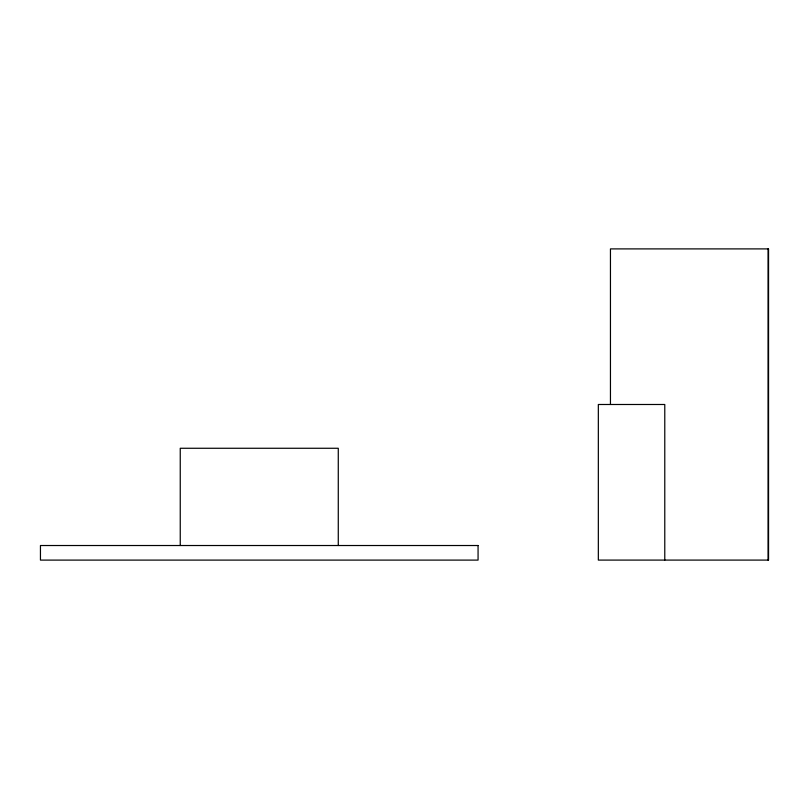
<?xml version="1.0" encoding="UTF-8"?>
<svg xmlns="http://www.w3.org/2000/svg" width="809" height="809" viewBox="0 0 809 809"><rect width="100%" height="100%" fill="white"/><g stroke="black" fill="none" stroke-linecap="round" stroke-linejoin="round"><path stroke-width="1.21" d="M768.095 248.899L768.095 560.091M664.776 560.091L664.776 404.49L598.336 404.49L598.336 560.091L768.55 560.091L768.55 248.899L610.451 248.899L610.451 404.49M338.273 545.519L338.273 448.267L180.245 448.267L180.245 545.519M478.068 545.519L40.45 545.519L40.45 560.101L478.068 560.101L478.068 545.519"/></g></svg>
